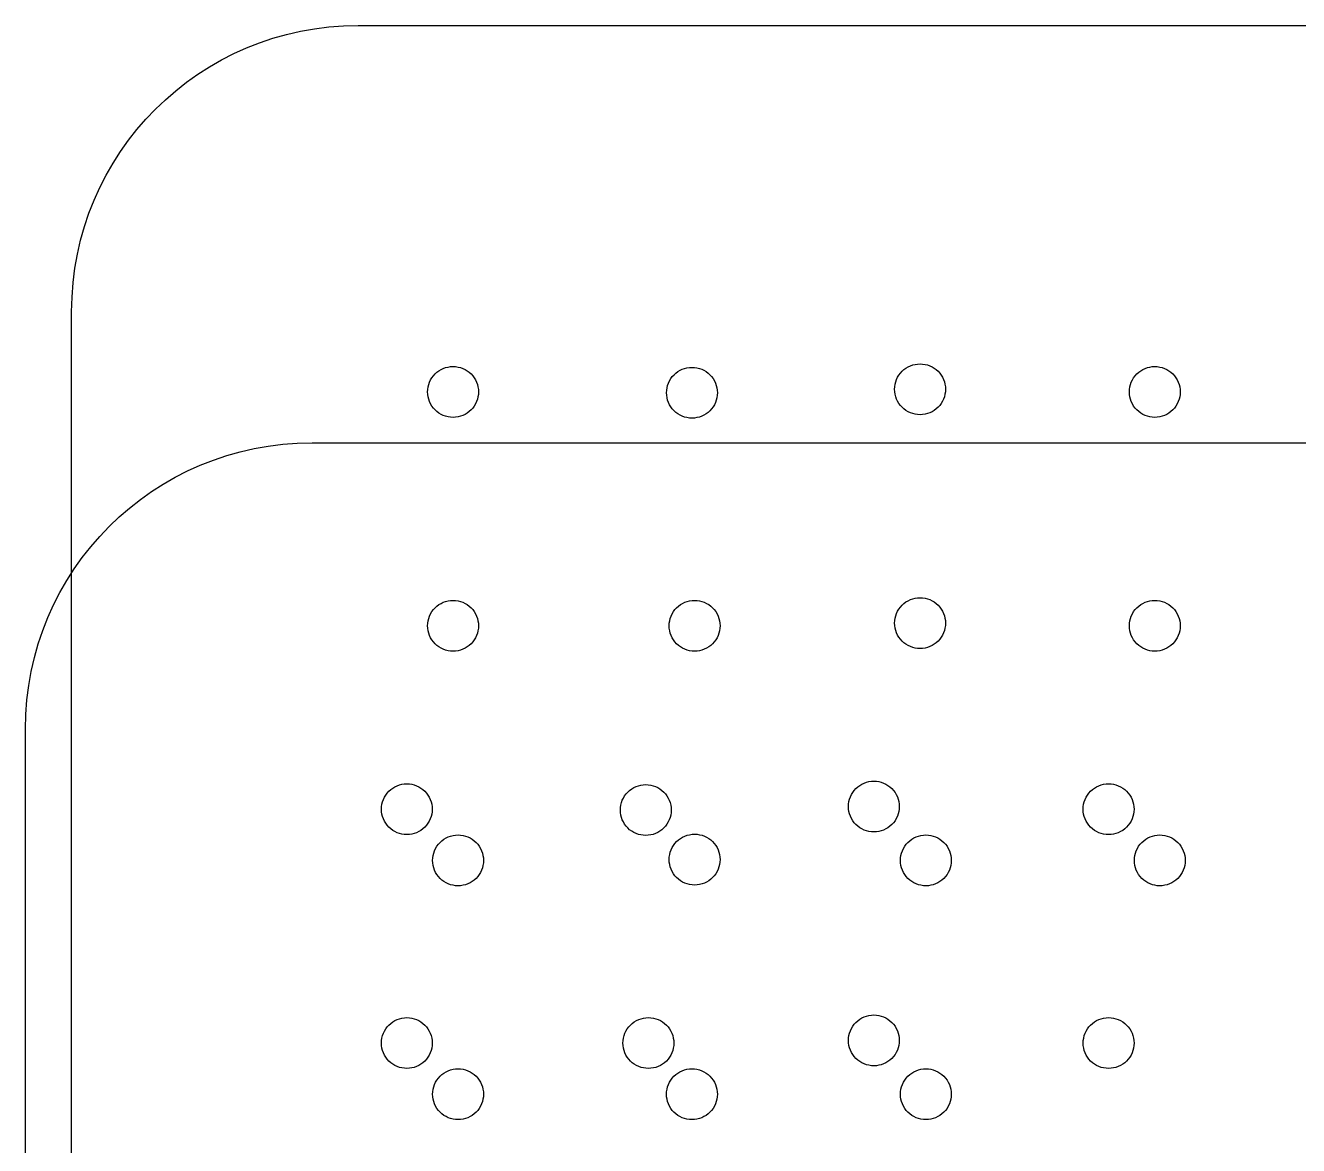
# Model space of a CAD drawing. Extents: x -145 to 178, y -12 to 290.
# Drawn here: x 26.3 to 83.9, y 239.4 to 290.1 of the extents above; entities that cross this region are included whole.
import ezdxf

# ---------------------------------------------------------------- set-up
doc = ezdxf.new("R2010")
doc.units = 0
doc.layers.add('fluid-networks-dashboard', color=7, linetype='CONTINUOUS')
doc.layers.add('fluid-networks-dashboard_copia', color=7, linetype='CONTINUOUS')

msp = doc.modelspace()

# ---------------------------------------------------------------- linework, layer by layer
at = {"layer": 'fluid-networks-dashboard', "color": 7}
for points in [[(39.312754, 271.170418), (163.18991, 271.170418)], [(26.34482, 54.32533), (26.34482, 258.202484)]]:
    msp.add_lwpolyline(points, dxfattribs=at)
for points in [[(39.312754, 271.170418)], [(54.41035, 255.696534)], [(65.880067, 254.70292)], [(65.88031, 244.11963)]]:
    msp.add_lwpolyline(points, close=True, dxfattribs=at)
for points in [[(26.34482, 258.202484), (26.34482, 265.386719), (32.128518, 271.170418), (39.312754, 271.170418)], [(63.916894, 255.516093), (64.132561, 255.73176), (64.425068, 255.85292), (64.730067, 255.85292)], [(64.730067, 255.85292), (65.035066, 255.85292), (65.327573, 255.73176), (65.54324, 255.516093)], [(42.449997, 254.58338), (42.449997, 254.888379), (42.571157, 255.180886), (42.786824, 255.396553)], [(42.786824, 255.396553), (43.002491, 255.61222), (43.294998, 255.73338), (43.599997, 255.73338)], [(43.599997, 255.73338), (43.904996, 255.73338), (44.197503, 255.61222), (44.41317, 255.396553)], [(44.41317, 255.396553), (44.628837, 255.180886), (44.749997, 254.888379), (44.749997, 254.58338)], [(53.26035, 254.546534), (53.26035, 254.851533), (53.38151, 255.14404), (53.597177, 255.359707)], [(53.597177, 255.359707), (53.812844, 255.575374), (54.105351, 255.696534), (54.41035, 255.696534)], [(54.41035, 255.696534), (54.715349, 255.696534), (55.007856, 255.575374), (55.223523, 255.359707)], [(55.223523, 255.359707), (55.43919, 255.14404), (55.56035, 254.851533), (55.56035, 254.546534)], [(63.580067, 254.70292), (63.580067, 255.007919), (63.701227, 255.300426), (63.916894, 255.516093)], [(65.54324, 255.516093), (65.758907, 255.300426), (65.880067, 255.007919), (65.880067, 254.70292)], [(74.199997, 254.58338), (74.199997, 254.888379), (74.321157, 255.180886), (74.536824, 255.396553)], [(74.536824, 255.396553), (74.752491, 255.61222), (75.044998, 255.73338), (75.349997, 255.73338)], [(75.349997, 255.73338), (75.654996, 255.73338), (75.947503, 255.61222), (76.16317, 255.396553)], [(76.16317, 255.396553), (76.378837, 255.180886), (76.499997, 254.888379), (76.499997, 254.58338)], [(63.916894, 253.889747), (63.701227, 254.105414), (63.580067, 254.397921), (63.580067, 254.70292)], [(65.880067, 254.70292), (65.880067, 254.397921), (65.758907, 254.105414), (65.54324, 253.889747)], [(42.786824, 253.770207), (42.571157, 253.985874), (42.449997, 254.278381), (42.449997, 254.58338)], [(44.749997, 254.58338), (44.749997, 254.278381), (44.628837, 253.985874), (44.41317, 253.770207)], [(53.597177, 253.733361), (53.38151, 253.949028), (53.26035, 254.241535), (53.26035, 254.546534)], [(55.56035, 254.546534), (55.56035, 254.241535), (55.43919, 253.949028), (55.223523, 253.733361)], [(74.536824, 253.770207), (74.321157, 253.985874), (74.199997, 254.278381), (74.199997, 254.58338)], [(76.499997, 254.58338), (76.499997, 254.278381), (76.378837, 253.985874), (76.16317, 253.770207)], [(43.599997, 253.43338), (43.294998, 253.43338), (43.002491, 253.55454), (42.786824, 253.770207)], [(44.41317, 253.770207), (44.197503, 253.55454), (43.904996, 253.43338), (43.599997, 253.43338)], [(54.41035, 253.396534), (54.105351, 253.396534), (53.812844, 253.517694), (53.597177, 253.733361)], [(55.223523, 253.733361), (55.007856, 253.517694), (54.715349, 253.396534), (54.41035, 253.396534)], [(64.730067, 253.55292), (64.425068, 253.55292), (64.132561, 253.67408), (63.916894, 253.889747)], [(65.54324, 253.889747), (65.327573, 253.67408), (65.035066, 253.55292), (64.730067, 253.55292)], [(75.349997, 253.43338), (75.044998, 253.43338), (74.752491, 253.55454), (74.536824, 253.770207)], [(76.16317, 253.770207), (75.947503, 253.55454), (75.654996, 253.43338), (75.349997, 253.43338)], [(42.45024, 244.00009), (42.45024, 244.305089), (42.5714, 244.597596), (42.787067, 244.813263)], [(42.787067, 244.813263), (43.002734, 245.02893), (43.295241, 245.15009), (43.60024, 245.15009)], [(43.60024, 245.15009), (43.905239, 245.15009), (44.197746, 245.02893), (44.413413, 244.813263)], [(44.413413, 244.813263), (44.62908, 244.597596), (44.75024, 244.305089), (44.75024, 244.00009)], [(53.379177, 244.00007), (53.379177, 244.305069), (53.500337, 244.597576), (53.716004, 244.813243)], [(53.716004, 244.813243), (53.931671, 245.02891), (54.224178, 245.15007), (54.529177, 245.15007)], [(54.529177, 245.15007), (54.834176, 245.15007), (55.126683, 245.02891), (55.34235, 244.813243)], [(55.34235, 244.813243), (55.558017, 244.597576), (55.679177, 244.305069), (55.679177, 244.00007)], [(63.58031, 244.11963), (63.58031, 244.424629), (63.70147, 244.717136), (63.917137, 244.932803)], [(63.917137, 244.932803), (64.132804, 245.14847), (64.425311, 245.26963), (64.73031, 245.26963)], [(64.73031, 245.26963), (65.035309, 245.26963), (65.327816, 245.14847), (65.543483, 244.932803)], [(65.543483, 244.932803), (65.75915, 244.717136), (65.88031, 244.424629), (65.88031, 244.11963)], [(74.20024, 244.00009), (74.20024, 244.305089), (74.3214, 244.597596), (74.537067, 244.813263)], [(74.537067, 244.813263), (74.752734, 245.02893), (75.045241, 245.15009), (75.35024, 245.15009)], [(75.35024, 245.15009), (75.655239, 245.15009), (75.947746, 245.02893), (76.163413, 244.813263)], [(76.163413, 244.813263), (76.37908, 244.597596), (76.50024, 244.305089), (76.50024, 244.00009)], [(42.787067, 243.186917), (42.5714, 243.402584), (42.45024, 243.695091), (42.45024, 244.00009)], [(44.75024, 244.00009), (44.75024, 243.695091), (44.62908, 243.402584), (44.413413, 243.186917)], [(53.716004, 243.186897), (53.500337, 243.402564), (53.379177, 243.695071), (53.379177, 244.00007)], [(55.679177, 244.00007), (55.679177, 243.695071), (55.558017, 243.402564), (55.34235, 243.186897)], [(63.917137, 243.306457), (63.70147, 243.522124), (63.58031, 243.814631), (63.58031, 244.11963)], [(65.88031, 244.11963), (65.88031, 243.814631), (65.75915, 243.522124), (65.543483, 243.306457)], [(74.537067, 243.186917), (74.3214, 243.402584), (74.20024, 243.695091), (74.20024, 244.00009)], [(76.50024, 244.00009), (76.50024, 243.695091), (76.37908, 243.402584), (76.163413, 243.186917)], [(43.60024, 242.85009), (43.295241, 242.85009), (43.002734, 242.97125), (42.787067, 243.186917)], [(44.413413, 243.186917), (44.197746, 242.97125), (43.905239, 242.85009), (43.60024, 242.85009)], [(54.529177, 242.85007), (54.224178, 242.85007), (53.931671, 242.97123), (53.716004, 243.186897)], [(55.34235, 243.186897), (55.126683, 242.97123), (54.834176, 242.85007), (54.529177, 242.85007)], [(64.73031, 242.96963), (64.425311, 242.96963), (64.132804, 243.09079), (63.917137, 243.306457)], [(65.543483, 243.306457), (65.327816, 243.09079), (65.035309, 242.96963), (64.73031, 242.96963)], [(75.35024, 242.85009), (75.045241, 242.85009), (74.752734, 242.97125), (74.537067, 243.186917)], [(76.163413, 243.186917), (75.947746, 242.97125), (75.655239, 242.85009), (75.35024, 242.85009)]]:
    msp.add_open_spline(points, degree=3, dxfattribs=at)
at = {"layer": 'fluid-networks-dashboard_copia', "color": 7}
for points in [[(41.403104, 290.057018), (165.28026, 290.057018)], [(28.43517, 73.21193), (28.43517, 277.089084)]]:
    msp.add_lwpolyline(points, dxfattribs=at)
for points in [[(41.403104, 290.057018)], [(56.5007, 274.583134)], [(67.970417, 273.58952)], [(67.97066, 263.00623)], [(45.916637, 253.41673)], [(67.083317, 253.41673)], [(77.666657, 253.41673)], [(45.916593, 242.83293)], [(56.499933, 242.83293)], [(67.083273, 242.83293)]]:
    msp.add_lwpolyline(points, close=True, dxfattribs=at)
for points in [[(28.43517, 277.089084), (28.43517, 284.273319), (34.218868, 290.057018), (41.403104, 290.057018)], [(44.540347, 273.46998), (44.540347, 273.774979), (44.661507, 274.067486), (44.877174, 274.283153)], [(44.877174, 274.283153), (45.092841, 274.49882), (45.385348, 274.61998), (45.690347, 274.61998)], [(45.690347, 274.61998), (45.995346, 274.61998), (46.287853, 274.49882), (46.50352, 274.283153)], [(46.50352, 274.283153), (46.719187, 274.067486), (46.840347, 273.774979), (46.840347, 273.46998)], [(55.3507, 273.433134), (55.3507, 273.738133), (55.47186, 274.03064), (55.687527, 274.246307)], [(55.687527, 274.246307), (55.903194, 274.461974), (56.195701, 274.583134), (56.5007, 274.583134)], [(56.5007, 274.583134), (56.805699, 274.583134), (57.098206, 274.461974), (57.313873, 274.246307)], [(57.313873, 274.246307), (57.52954, 274.03064), (57.6507, 273.738133), (57.6507, 273.433134)], [(65.670417, 273.58952), (65.670417, 273.894519), (65.791577, 274.187026), (66.007244, 274.402693)], [(66.007244, 274.402693), (66.222911, 274.61836), (66.515418, 274.73952), (66.820417, 274.73952)], [(66.820417, 274.73952), (67.125416, 274.73952), (67.417923, 274.61836), (67.63359, 274.402693)], [(67.63359, 274.402693), (67.849257, 274.187026), (67.970417, 273.894519), (67.970417, 273.58952)], [(76.290347, 273.46998), (76.290347, 273.774979), (76.411507, 274.067486), (76.627174, 274.283153)], [(76.627174, 274.283153), (76.842841, 274.49882), (77.135348, 274.61998), (77.440347, 274.61998)], [(77.440347, 274.61998), (77.745346, 274.61998), (78.037853, 274.49882), (78.25352, 274.283153)], [(78.25352, 274.283153), (78.469187, 274.067486), (78.590347, 273.774979), (78.590347, 273.46998)], [(44.877174, 272.656807), (44.661507, 272.872474), (44.540347, 273.164981), (44.540347, 273.46998)], [(46.840347, 273.46998), (46.840347, 273.164981), (46.719187, 272.872474), (46.50352, 272.656807)], [(55.687527, 272.619961), (55.47186, 272.835628), (55.3507, 273.128135), (55.3507, 273.433134)], [(57.6507, 273.433134), (57.6507, 273.128135), (57.52954, 272.835628), (57.313873, 272.619961)], [(66.007244, 272.776347), (65.791577, 272.992014), (65.670417, 273.284521), (65.670417, 273.58952)], [(67.970417, 273.58952), (67.970417, 273.284521), (67.849257, 272.992014), (67.63359, 272.776347)], [(76.627174, 272.656807), (76.411507, 272.872474), (76.290347, 273.164981), (76.290347, 273.46998)], [(78.590347, 273.46998), (78.590347, 273.164981), (78.469187, 272.872474), (78.25352, 272.656807)], [(45.690347, 272.31998), (45.385348, 272.31998), (45.092841, 272.44114), (44.877174, 272.656807)], [(46.50352, 272.656807), (46.287853, 272.44114), (45.995346, 272.31998), (45.690347, 272.31998)], [(56.5007, 272.283134), (56.195701, 272.283134), (55.903194, 272.404294), (55.687527, 272.619961)], [(57.313873, 272.619961), (57.098206, 272.404294), (56.805699, 272.283134), (56.5007, 272.283134)], [(66.820417, 272.43952), (66.515418, 272.43952), (66.222911, 272.56068), (66.007244, 272.776347)], [(67.63359, 272.776347), (67.417923, 272.56068), (67.125416, 272.43952), (66.820417, 272.43952)], [(77.440347, 272.31998), (77.135348, 272.31998), (76.842841, 272.44114), (76.627174, 272.656807)], [(78.25352, 272.656807), (78.037853, 272.44114), (77.745346, 272.31998), (77.440347, 272.31998)], [(44.877417, 263.699863), (45.093084, 263.91553), (45.385591, 264.03669), (45.69059, 264.03669)], [(45.69059, 264.03669), (45.995589, 264.03669), (46.288096, 263.91553), (46.503763, 263.699863)], [(55.806354, 263.699843), (56.022021, 263.91551), (56.314528, 264.03667), (56.619527, 264.03667)], [(56.619527, 264.03667), (56.924526, 264.03667), (57.217033, 263.91551), (57.4327, 263.699843)], [(65.67066, 263.00623), (65.67066, 263.311229), (65.79182, 263.603736), (66.007487, 263.819403)], [(66.007487, 263.819403), (66.223154, 264.03507), (66.515661, 264.15623), (66.82066, 264.15623)], [(66.82066, 264.15623), (67.125659, 264.15623), (67.418166, 264.03507), (67.633833, 263.819403)], [(67.633833, 263.819403), (67.8495, 263.603736), (67.97066, 263.311229), (67.97066, 263.00623)], [(76.627417, 263.699863), (76.843084, 263.91553), (77.135591, 264.03669), (77.44059, 264.03669)], [(77.44059, 264.03669), (77.745589, 264.03669), (78.038096, 263.91553), (78.253763, 263.699863)], [(44.54059, 262.88669), (44.54059, 263.191689), (44.66175, 263.484196), (44.877417, 263.699863)], [(46.503763, 263.699863), (46.71943, 263.484196), (46.84059, 263.191689), (46.84059, 262.88669)], [(55.469527, 262.88667), (55.469527, 263.191669), (55.590687, 263.484176), (55.806354, 263.699843)], [(57.4327, 263.699843), (57.648367, 263.484176), (57.769527, 263.191669), (57.769527, 262.88667)], [(76.29059, 262.88669), (76.29059, 263.191689), (76.41175, 263.484196), (76.627417, 263.699863)], [(78.253763, 263.699863), (78.46943, 263.484196), (78.59059, 263.191689), (78.59059, 262.88669)], [(44.877417, 262.073517), (44.66175, 262.289184), (44.54059, 262.581691), (44.54059, 262.88669)], [(46.84059, 262.88669), (46.84059, 262.581691), (46.71943, 262.289184), (46.503763, 262.073517)], [(55.806354, 262.073497), (55.590687, 262.289164), (55.469527, 262.581671), (55.469527, 262.88667)], [(57.769527, 262.88667), (57.769527, 262.581671), (57.648367, 262.289164), (57.4327, 262.073497)], [(66.007487, 262.193057), (65.79182, 262.408724), (65.67066, 262.701231), (65.67066, 263.00623)], [(67.97066, 263.00623), (67.97066, 262.701231), (67.8495, 262.408724), (67.633833, 262.193057)], [(76.627417, 262.073517), (76.41175, 262.289184), (76.29059, 262.581691), (76.29059, 262.88669)], [(78.59059, 262.88669), (78.59059, 262.581691), (78.46943, 262.289184), (78.253763, 262.073517)], [(66.82066, 261.85623), (66.515661, 261.85623), (66.223154, 261.97739), (66.007487, 262.193057)], [(67.633833, 262.193057), (67.418166, 261.97739), (67.125659, 261.85623), (66.82066, 261.85623)], [(45.69059, 261.73669), (45.385591, 261.73669), (45.093084, 261.85785), (44.877417, 262.073517)], [(46.503763, 262.073517), (46.288096, 261.85785), (45.995589, 261.73669), (45.69059, 261.73669)], [(56.619527, 261.73667), (56.314528, 261.73667), (56.022021, 261.85783), (55.806354, 262.073497)], [(57.4327, 262.073497), (57.217033, 261.85783), (56.924526, 261.73667), (56.619527, 261.73667)], [(77.44059, 261.73669), (77.135591, 261.73669), (76.843084, 261.85785), (76.627417, 262.073517)], [(78.253763, 262.073517), (78.038096, 261.85785), (77.745589, 261.73669), (77.44059, 261.73669)], [(55.807067, 253.116241), (56.022734, 253.331908), (56.315241, 253.453068), (56.62024, 253.453068)], [(56.62024, 253.453068), (56.925239, 253.453068), (57.217746, 253.331908), (57.433413, 253.116241)], [(44.766637, 252.26673), (44.766637, 252.571729), (44.887797, 252.864236), (45.103464, 253.079903)], [(45.103464, 253.079903), (45.319131, 253.29557), (45.611638, 253.41673), (45.916637, 253.41673)], [(45.916637, 253.41673), (46.221636, 253.41673), (46.514143, 253.29557), (46.72981, 253.079903)], [(46.72981, 253.079903), (46.945477, 252.864236), (47.066637, 252.571729), (47.066637, 252.26673)], [(55.47024, 252.303068), (55.47024, 252.608067), (55.5914, 252.900574), (55.807067, 253.116241)], [(57.433413, 253.116241), (57.64908, 252.900574), (57.77024, 252.608067), (57.77024, 252.303068)], [(65.933317, 252.26673), (65.933317, 252.571729), (66.054477, 252.864236), (66.270144, 253.079903)], [(66.270144, 253.079903), (66.485811, 253.29557), (66.778318, 253.41673), (67.083317, 253.41673)], [(67.083317, 253.41673), (67.388316, 253.41673), (67.680823, 253.29557), (67.89649, 253.079903)], [(67.89649, 253.079903), (68.112157, 252.864236), (68.233317, 252.571729), (68.233317, 252.26673)], [(76.516657, 252.26673), (76.516657, 252.571729), (76.637817, 252.864236), (76.853484, 253.079903)], [(76.853484, 253.079903), (77.069151, 253.29557), (77.361658, 253.41673), (77.666657, 253.41673)], [(77.666657, 253.41673), (77.971656, 253.41673), (78.264163, 253.29557), (78.47983, 253.079903)], [(78.47983, 253.079903), (78.695497, 252.864236), (78.816657, 252.571729), (78.816657, 252.26673)], [(55.807067, 251.489895), (55.5914, 251.705562), (55.47024, 251.998069), (55.47024, 252.303068)], [(57.77024, 252.303068), (57.77024, 251.998069), (57.64908, 251.705562), (57.433413, 251.489895)], [(45.103464, 251.453557), (44.887797, 251.669224), (44.766637, 251.961731), (44.766637, 252.26673)], [(47.066637, 252.26673), (47.066637, 251.961731), (46.945477, 251.669224), (46.72981, 251.453557)], [(66.270144, 251.453557), (66.054477, 251.669224), (65.933317, 251.961731), (65.933317, 252.26673)], [(68.233317, 252.26673), (68.233317, 251.961731), (68.112157, 251.669224), (67.89649, 251.453557)], [(76.853484, 251.453557), (76.637817, 251.669224), (76.516657, 251.961731), (76.516657, 252.26673)], [(78.816657, 252.26673), (78.816657, 251.961731), (78.695497, 251.669224), (78.47983, 251.453557)], [(45.916637, 251.11673), (45.611638, 251.11673), (45.319131, 251.23789), (45.103464, 251.453557)], [(46.72981, 251.453557), (46.514143, 251.23789), (46.221636, 251.11673), (45.916637, 251.11673)], [(56.62024, 251.153068), (56.315241, 251.153068), (56.022734, 251.274228), (55.807067, 251.489895)], [(57.433413, 251.489895), (57.217746, 251.274228), (56.925239, 251.153068), (56.62024, 251.153068)], [(67.083317, 251.11673), (66.778318, 251.11673), (66.485811, 251.23789), (66.270144, 251.453557)], [(67.89649, 251.453557), (67.680823, 251.23789), (67.388316, 251.11673), (67.083317, 251.11673)], [(77.666657, 251.11673), (77.361658, 251.11673), (77.069151, 251.23789), (76.853484, 251.453557)], [(78.47983, 251.453557), (78.264163, 251.23789), (77.971656, 251.11673), (77.666657, 251.11673)], [(44.766593, 241.68293), (44.766593, 241.987929), (44.887753, 242.280436), (45.10342, 242.496103)], [(45.10342, 242.496103), (45.319087, 242.71177), (45.611594, 242.83293), (45.916593, 242.83293)], [(45.916593, 242.83293), (46.221592, 242.83293), (46.514099, 242.71177), (46.729766, 242.496103)], [(46.729766, 242.496103), (46.945433, 242.280436), (47.066593, 241.987929), (47.066593, 241.68293)], [(55.349933, 241.68293), (55.349933, 241.987929), (55.471093, 242.280436), (55.68676, 242.496103)], [(55.68676, 242.496103), (55.902427, 242.71177), (56.194934, 242.83293), (56.499933, 242.83293)], [(56.499933, 242.83293), (56.804932, 242.83293), (57.097439, 242.71177), (57.313106, 242.496103)], [(57.313106, 242.496103), (57.528773, 242.280436), (57.649933, 241.987929), (57.649933, 241.68293)], [(65.933273, 241.68293), (65.933273, 241.987929), (66.054433, 242.280436), (66.2701, 242.496103)], [(66.2701, 242.496103), (66.485767, 242.71177), (66.778274, 242.83293), (67.083273, 242.83293)], [(67.083273, 242.83293), (67.388272, 242.83293), (67.680779, 242.71177), (67.896446, 242.496103)], [(67.896446, 242.496103), (68.112113, 242.280436), (68.233273, 241.987929), (68.233273, 241.68293)], [(45.103417, 240.869751), (44.88775, 241.08542), (44.76659, 241.377929), (44.766593, 241.68293)], [(47.066593, 241.68293), (47.066596, 241.377929), (46.945436, 241.08542), (46.729769, 240.869751)], [(55.686757, 240.869751), (55.47109, 241.08542), (55.34993, 241.377929), (55.349933, 241.68293)], [(57.649933, 241.68293), (57.649936, 241.377929), (57.528776, 241.08542), (57.313109, 240.869751)], [(66.270097, 240.869751), (66.05443, 241.08542), (65.93327, 241.377929), (65.933273, 241.68293)], [(68.233273, 241.68293), (68.233276, 241.377929), (68.112116, 241.08542), (67.896449, 240.869751)], [(45.916593, 240.53292), (45.611592, 240.53292), (45.319084, 240.654082), (45.103417, 240.869751)], [(46.729769, 240.869751), (46.514102, 240.654082), (46.221594, 240.53292), (45.916593, 240.53292)], [(56.499933, 240.53292), (56.194932, 240.53292), (55.902424, 240.654082), (55.686757, 240.869751)], [(57.313109, 240.869751), (57.097442, 240.654082), (56.804934, 240.53292), (56.499933, 240.53292)], [(67.083273, 240.53292), (66.778272, 240.53292), (66.485764, 240.654082), (66.270097, 240.869751)], [(67.896449, 240.869751), (67.680782, 240.654082), (67.388274, 240.53292), (67.083273, 240.53292)]]:
    msp.add_open_spline(points, degree=3, dxfattribs=at)

doc.saveas('drawing.dxf')
